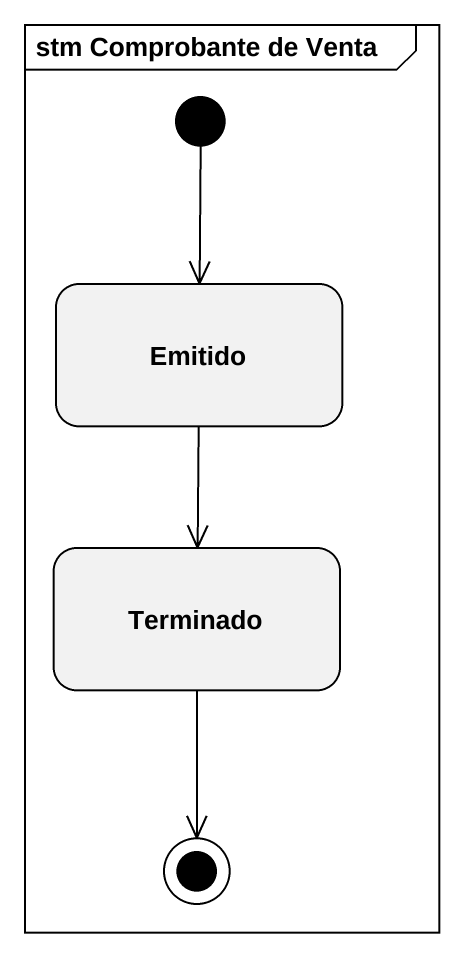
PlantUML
@startuml
mainframe stm Comprobante de Venta
hide empty description
state Emitido
state Terminado
[*] --> Emitido
Emitido --> Terminado
Terminado --> [*]
@enduml
